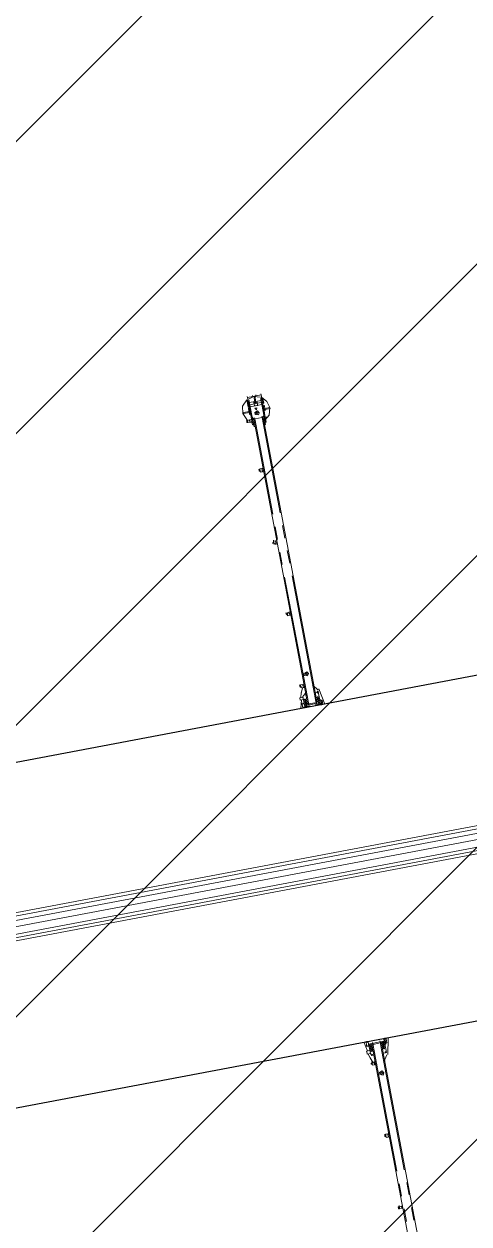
# Model space of a CAD drawing. Extents: x 407440 to 411585, y 6041728 to 6045069.
# Drawn here: x 410547.3 to 410571.2, y 6044274.4 to 6044339.1 of the extents above; entities that cross this region are included whole.
import ezdxf

# ---------------------------------------------------------------- set-up
doc = ezdxf.new("R2010")
doc.units = 0
doc.header["$LTSCALE"] = 5
doc.linetypes.add('foc-TIELINE', pattern=[1.875, 1.25, -0.625])
for name, color, linetype in [('P-BUFFER-PURPLE', 187, 'foc-TIELINE'), ('P-PROPOSED-EXISTING-H', 59, 'Continuous'), ('T-TIE', 201, 'foc-TIELINE')]:
    doc.layers.add(name, color=color, linetype=linetype)

# ---------------------------------------------------------------- blocks, each defined once
blk = doc.blocks.new('P-RIG-877')
at = {"layer": 'T-TIE', "linetype": 'ByBlock', "lineweight": 25}
blk.add_lwpolyline([(1.734, 8.496), (1.929, 8.496), (1.94, 28.3), (-1.722, 28.3), (-1.722, 8.496), (0.873, 8.496)], dxfattribs=at)
at = {"layer": 'T-TIE', "linetype": 'ByBlock', "lineweight": 5}
for points in [[(-0.126, 28.208), (-0.138, 4.914)], [(-0.092, 28.208), (-0.103, 4.914)], [(-0.046, 28.208), (-0.057, 4.914)], [(0.103, 28.208), (0.092, 4.914)], [(0.138, 28.208), (0.126, 4.914)], [(0.172, 28.208), (0.161, 4.914)], [(0.023, 27.726), (0.011, 4.914)], [(-5.12, 15.924), (-5.132, 15.924)], [(-5.074, 15.981), (-5.074, 15.97)], [(-4.994, 15.981), (-4.994, 15.97)], [(-4.96, 15.981), (-4.971, 15.981)], [(-3.835, 15.947), (-4.879, 15.947), (-4.891, 15.947)], [(-3.697, 15.947), (-3.559, 15.947)], [(-3.421, 15.947), (-3.283, 15.947)], [(-3.146, 15.947), (-2.101, 15.947)], [(-1.848, 15.947), (-1.745, 15.947), (-1.757, 15.947)], [(-1.768, 16.004), (-1.78, 16.004)], [(2.067, 15.947), (1.963, 15.947), (1.952, 15.947)], [(1.986, 16.004), (1.975, 16.004)], [(3.364, 15.947), (2.319, 15.947)], [(3.639, 15.947), (3.502, 15.947)], [(3.915, 15.947), (3.777, 15.947)], [(-5.12, 15.889), (-5.132, 15.889)], [(-5.12, 15.832), (-5.132, 15.832)], [(-5.074, 15.843), (-5.074, 15.832)], [(-4.994, 15.843), (-4.994, 15.832)], [(-4.96, 15.832), (-4.971, 15.832)], [(-3.835, 15.866), (-4.879, 15.866), (-4.891, 15.866)], [(-3.697, 15.866), (-3.559, 15.866)], [(-3.421, 15.866), (-3.283, 15.866)], [(-3.146, 15.866), (-2.101, 15.866)], [(-1.848, 15.866), (-1.745, 15.866), (-1.757, 15.866)], [(2.067, 15.866), (1.963, 15.866), (1.952, 15.866)], [(3.364, 15.866), (2.319, 15.866)], [(3.639, 15.866), (3.502, 15.866)], [(3.915, 15.866), (3.777, 15.866)]]:
    blk.add_lwpolyline(points, dxfattribs=at)
at = {"layer": 'T-TIE', "linetype": 'ByBlock', "lineweight": 18}
for points in [[(-4.845, 15.97), (-4.891, 16.027), (-4.971, 16.05), (-5.04, 16.027), (-5.097, 15.981)], [(-4.96, 15.981), (-4.948, 15.981), (-4.948, 15.993), (-4.96, 15.993), (-4.96, 16.05), (-4.971, 16.05), (-4.971, 15.993)], [(-1.722, 16.039), (-1.894, 16.004)], [(1.94, 16.039), (2.112, 16.004)], [(-5.12, 15.924), (-5.132, 15.924)], [(-4.96, 15.981), (-5.12, 15.981), (-4.96, 15.981)], [(-5.12, 15.981), (-5.12, 15.924), (-5.12, 15.981)], [(-5.097, 15.97), (-5.12, 15.901), (-5.097, 15.832)], [(-5.12, 15.889), (-5.12, 15.924), (-5.12, 15.889)], [(-5.086, 15.993), (-5.074, 15.993), (-5.074, 15.981), (-5.063, 15.981)], [(-4.891, 15.958), (-4.879, 15.958), (-4.902, 15.97), (-5.017, 15.97), (-5.017, 15.843), (-5.074, 15.843), (-5.086, 15.843), (-5.086, 15.832), (-5.074, 15.832)], [(-5.029, 15.993), (-5.074, 15.993), (-5.029, 15.993)], [(-5.063, 15.843), (-5.063, 15.901), (-5.074, 15.901), (-5.063, 15.901), (-5.052, 15.901), (-5.052, 15.889), (-5.052, 15.912), (-5.052, 15.924), (-5.04, 15.924), (-5.04, 15.912), (-5.04, 15.924), (-5.04, 15.97)], [(-5.04, 15.843), (-5.04, 15.889), (-5.04, 15.901), (-5.052, 15.901), (-5.063, 15.901), (-5.063, 15.912), (-5.063, 15.97)], [(-5.04, 15.912), (-5.052, 15.912), (-5.063, 15.912), (-5.063, 15.901)], [(-5.052, 15.924), (-5.052, 15.912), (-5.052, 15.901)], [(-5.04, 15.901), (-5.04, 15.889), (-5.052, 15.889), (-5.04, 15.889), (-5.017, 15.889)], [(-5.029, 15.981), (-5.029, 15.993), (-5.04, 15.993)], [(-4.983, 15.981), (-4.994, 15.981), (-5.04, 15.981)], [(-5.017, 15.878), (-5.017, 15.901), (-5.017, 15.924), (-5.04, 15.924), (-5.04, 15.889)], [(-5.006, 15.993), (-4.994, 15.993), (-4.994, 15.981), (-4.822, 15.981), (-4.822, 15.97), (-4.891, 15.97)], [(-4.948, 15.993), (-4.994, 15.993), (-4.948, 15.993)], [(-4.994, 15.912), (-4.994, 15.889)], [(-4.925, 15.981), (-4.96, 15.981), (-4.925, 15.981)], [(-4.914, 15.981), (-4.925, 15.981), (-4.948, 15.981), (-4.937, 15.981)], [(-4.925, 15.981), (-4.937, 15.981), (-4.925, 15.981)], [(-4.868, 15.993), (-4.879, 15.993)], [(-4.879, 15.981), (-4.856, 15.981)], [(-4.879, 15.958), (-4.879, 15.947), (-4.879, 15.866), (-4.879, 15.855), (-4.879, 15.866), (-4.879, 15.947), (-4.879, 15.958), (-2.101, 15.958), (-2.101, 15.947), (-1.848, 15.947), (-1.848, 15.958), (-1.757, 15.958), (-1.745, 15.947)], [(-4.868, 15.981), (-4.868, 15.993), (-4.868, 15.981)], [(-4.856, 15.958), (-4.856, 15.97), (-4.799, 15.97), (-4.799, 15.958)], [(-1.745, 15.958), (-1.745, 15.947), (-1.745, 15.855), (-1.745, 15.866), (-1.757, 15.855), (-1.848, 15.855), (-1.848, 15.866), (-2.101, 15.866), (-1.848, 15.866), (-1.86, 15.866), (-1.871, 15.866), (-1.86, 15.866)], [(-2.101, 15.958), (-1.848, 15.958)], [(-1.963, 15.958), (-1.952, 15.958), (-1.963, 15.958), (-1.975, 15.958)], [(-1.883, 15.993), (-1.952, 15.947)], [(-1.86, 15.981), (-1.86, 15.958), (-1.871, 15.958)], [(-1.78, 16.004), (-1.768, 16.004), (-1.768, 16.016), (-1.722, 16.016), (-1.722, 16.004), (-1.722, 15.993), (-1.734, 15.993), (-1.848, 15.993)], [(-1.745, 15.981), (-1.814, 15.981), (-1.814, 15.97), (-1.745, 15.97)], [(-1.734, 16.004), (-1.722, 16.004), (-1.768, 16.004), (-1.768, 15.993), (-1.768, 16.004), (-1.768, 15.993), (-1.78, 15.993)], [(-1.734, 15.935), (-1.734, 15.993), (-1.722, 15.993), (-1.768, 15.993), (-1.768, 16.004)], [(-1.757, 15.866), (-1.757, 15.935)], [(-1.734, 15.97), (-1.745, 15.97), (-1.745, 15.981), (-1.734, 15.981)], [(1.986, 15.993), (1.975, 15.993), (1.986, 15.993), (1.998, 15.993), (1.998, 16.004), (1.986, 16.004), (1.986, 15.993), (1.986, 16.004), (1.986, 16.016), (1.94, 16.016), (1.94, 16.004), (1.94, 15.993), (1.929, 15.993)], [(1.929, 16.004), (1.94, 16.004), (1.986, 16.004), (1.986, 15.993), (1.94, 15.993), (1.963, 15.993), (1.963, 15.935)], [(2.067, 15.993), (1.963, 15.993)], [(1.963, 15.97), (1.975, 15.97), (1.975, 15.981), (1.963, 15.981)], [(1.975, 15.958), (1.963, 15.958), (1.963, 15.947), (1.963, 15.855)], [(5.097, 15.958), (5.097, 15.947), (5.097, 15.866), (5.097, 15.855), (5.097, 15.866), (5.097, 15.947), (5.097, 15.958), (2.319, 15.958), (2.319, 15.947), (2.067, 15.947), (2.067, 15.958), (1.975, 15.958), (1.963, 15.947)], [(1.975, 15.981), (2.044, 15.981), (2.044, 15.97), (1.975, 15.97)], [(1.975, 15.935), (1.975, 15.866)], [(2.078, 15.981), (2.089, 15.981), (2.089, 15.993), (2.067, 15.993), (2.089, 15.981), (2.089, 15.958), (2.078, 15.958)], [(2.319, 15.958), (2.067, 15.958)], [(2.181, 15.947), (2.112, 15.993)], [(-5.12, 15.889), (-5.12, 15.832), (-5.12, 15.889)], [(-5.12, 15.832), (-4.96, 15.832), (-5.12, 15.832)], [(-4.868, 15.809), (-4.879, 15.809), (-4.879, 15.82), (-4.879, 15.809), (-4.879, 15.786), (-4.96, 15.752), (-5.04, 15.763), (-5.097, 15.82)], [(-5.086, 15.832), (-5.086, 15.82), (-5.017, 15.82), (-5.017, 15.832)], [(-5.063, 15.832), (-5.074, 15.832), (-4.983, 15.832), (-4.994, 15.832), (-4.822, 15.832), (-4.822, 15.843), (-4.891, 15.843)], [(-5.052, 15.889), (-5.063, 15.889)], [(-5.052, 15.832), (-5.04, 15.832), (-5.052, 15.832), (-5.052, 15.82), (-5.063, 15.82), (-5.04, 15.82), (-5.063, 15.82), (-5.052, 15.82), (-5.063, 15.82)], [(-4.983, 15.832), (-4.994, 15.832), (-5.04, 15.832), (-5.006, 15.832), (-5.006, 15.82), (-4.937, 15.82), (-4.937, 15.832), (-4.948, 15.832), (-4.96, 15.832)], [(-5.029, 15.843), (-5.017, 15.843), (-5.017, 15.832), (-4.994, 15.832)], [(-4.891, 15.855), (-4.879, 15.855), (-4.902, 15.843), (-5.017, 15.843)], [(-4.96, 15.82), (-4.96, 15.763), (-4.971, 15.763), (-4.971, 15.82), (-4.983, 15.82)], [(-4.925, 15.832), (-4.96, 15.832), (-4.925, 15.832)], [(-4.914, 15.832), (-4.948, 15.832)], [(-4.925, 15.832), (-4.937, 15.832), (-4.925, 15.832)], [(-4.879, 15.832), (-4.891, 15.832)], [(-2.101, 15.866), (-2.101, 15.855), (-4.879, 15.855)], [(-4.856, 15.786), (-4.856, 15.809), (-4.879, 15.809), (-4.879, 15.797), (-4.879, 15.809)], [(-4.868, 15.775), (-4.879, 15.775), (-4.868, 15.775), (-4.856, 15.775), (-4.868, 15.775), (-4.856, 15.775), (-4.856, 15.786), (-4.868, 15.786), (-4.856, 15.786), (-4.879, 15.786), (-4.856, 15.786), (-4.879, 15.786)], [(-4.868, 15.775), (-4.868, 15.786), (-4.868, 15.775)], [(-4.856, 15.855), (-4.856, 15.843), (-4.799, 15.843), (-4.799, 15.855)], [(-4.856, 15.809), (-4.845, 15.832)], [(-4.305, 15.855), (-4.305, 15.843), (-4.34, 15.843), (-4.34, 15.855)], [(-4.317, 15.843), (-4.328, 15.843), (-4.34, 15.843)], [(-4.305, 15.82), (-4.34, 15.82), (-4.305, 15.82)], [(-4.328, 15.809), (-4.34, 15.809)], [(-4.305, 15.855), (-4.305, 15.843), (-4.305, 15.855)], [(-3.548, 15.82), (-3.548, 15.843), (-3.513, 15.843), (-3.525, 15.82), (-3.536, 15.82), (-3.548, 15.82), (-3.559, 15.82)], [(-3.548, 15.855), (-3.548, 15.843), (-3.513, 15.843), (-3.513, 15.855), (-3.513, 15.843), (-3.513, 15.855)], [(-3.525, 15.843), (-3.536, 15.843), (-3.548, 15.843)], [(-3.513, 15.82), (-3.548, 15.82), (-3.513, 15.82)], [(-3.536, 15.82), (-3.513, 15.82)], [(-2.732, 15.855), (-2.732, 15.843), (-2.767, 15.843), (-2.767, 15.855)], [(-2.744, 15.843), (-2.755, 15.843), (-2.767, 15.843), (-2.755, 15.82), (-2.755, 15.809), (-2.744, 15.809), (-2.744, 15.82), (-2.755, 15.82)], [(-2.767, 15.843), (-2.732, 15.843), (-2.732, 15.82), (-2.744, 15.82), (-2.767, 15.82)], [(-2.732, 15.82), (-2.767, 15.82), (-2.732, 15.82)], [(-2.755, 15.809), (-2.767, 15.809)], [(-2.732, 15.855), (-2.732, 15.843), (-2.732, 15.855)], [(-1.848, 15.855), (-2.101, 15.855), (-2.112, 15.855)], [(-1.975, 15.866), (-1.986, 15.866)], [(-1.963, 15.843), (-1.952, 15.843), (-1.963, 15.843), (-1.975, 15.843), (-1.94, 15.843), (-1.94, 15.82), (-1.975, 15.82), (-1.94, 15.82), (-1.975, 15.82), (-1.975, 15.843), (-1.975, 15.855)], [(-1.94, 15.855), (-1.94, 15.843), (-1.94, 15.855), (-1.94, 15.843), (-1.975, 15.843)], [(-1.963, 15.82), (-1.963, 15.809), (-1.952, 15.809), (-1.963, 15.809), (-1.975, 15.809)], [(-1.952, 15.809), (-1.952, 15.82), (-1.952, 15.809), (-1.963, 15.809), (-1.963, 15.82), (-1.952, 15.82)], [(-1.94, 15.866), (-1.952, 15.866)], [(-1.94, 15.832), (-1.883, 15.809)], [(-1.917, 15.866), (-1.929, 15.866)], [(-1.894, 15.809), (-1.837, 15.797)], [(-1.768, 15.82), (-1.722, 15.82), (-1.848, 15.82), (-1.86, 15.832), (-1.86, 15.855), (-1.871, 15.855), (-1.883, 15.855)], [(-1.871, 15.855), (-1.86, 15.855), (-1.871, 15.855), (-1.871, 15.843), (-1.86, 15.843)], [(-1.814, 15.82), (-1.814, 15.786), (-1.837, 15.786), (-1.837, 15.82)], [(-1.745, 15.832), (-1.814, 15.832), (-1.814, 15.843), (-1.745, 15.843)], [(-1.814, 15.797), (-1.722, 15.775)], [(-1.78, 15.797), (-1.768, 15.797), (-1.768, 15.82), (-1.78, 15.82)], [(-1.768, 15.809), (-1.78, 15.809)], [(-1.734, 15.832), (-1.745, 15.832), (-1.745, 15.843), (-1.734, 15.843)], [(-1.734, 15.878), (-1.734, 15.82), (-1.722, 15.82), (-1.722, 15.797), (-1.734, 15.797)], [(-1.722, 15.809), (-1.734, 15.809)], [(1.929, 15.82), (1.94, 15.82), (1.94, 15.797), (1.929, 15.797)], [(1.94, 15.809), (1.929, 15.809)], [(2.032, 15.82), (2.032, 15.786), (2.055, 15.786), (2.067, 15.786), (2.067, 15.82), (1.94, 15.82), (1.986, 15.82)], [(2.032, 15.797), (1.94, 15.775)], [(1.963, 15.82), (1.963, 15.878)], [(1.975, 15.855), (1.963, 15.855), (1.963, 15.866), (1.975, 15.855), (2.067, 15.855), (2.067, 15.866)], [(1.963, 15.832), (1.975, 15.832), (1.975, 15.843), (1.963, 15.843)], [(1.975, 15.832), (2.044, 15.832), (2.044, 15.843), (1.975, 15.843)], [(1.975, 15.797), (1.986, 15.797), (1.986, 15.82), (1.975, 15.82)], [(1.986, 15.809), (1.975, 15.809)], [(2.089, 15.866), (2.078, 15.866), (2.067, 15.866), (2.055, 15.866)], [(2.067, 15.855), (2.319, 15.855), (2.308, 15.855)], [(2.067, 15.82), (2.089, 15.832), (2.089, 15.855)], [(2.17, 15.832), (2.112, 15.809), (2.067, 15.797)], [(2.078, 15.843), (2.089, 15.843), (2.089, 15.855), (2.078, 15.855), (2.089, 15.855), (2.078, 15.855)], [(2.147, 15.866), (2.135, 15.866)], [(2.17, 15.866), (2.158, 15.866)], [(2.181, 15.843), (2.17, 15.843), (2.17, 15.832), (2.17, 15.843), (2.17, 15.855), (2.17, 15.843), (2.158, 15.843)], [(2.17, 15.82), (2.17, 15.843), (2.193, 15.843), (2.193, 15.82), (2.17, 15.82), (2.193, 15.82), (2.17, 15.82), (2.158, 15.82)], [(2.17, 15.855), (2.17, 15.843), (2.193, 15.843), (2.193, 15.855)], [(2.193, 15.866), (2.181, 15.866)], [(2.319, 15.866), (2.319, 15.855), (5.097, 15.855)], [(2.974, 15.843), (2.962, 15.843), (2.951, 15.843), (2.951, 15.832), (2.951, 15.843), (2.985, 15.843), (2.985, 15.855)], [(2.951, 15.855), (2.951, 15.843), (2.951, 15.855)], [(2.951, 15.843), (2.951, 15.855)], [(2.951, 15.82), (2.962, 15.82), (2.985, 15.82), (2.985, 15.843), (2.951, 15.843), (2.951, 15.82), (2.962, 15.82), (2.962, 15.809)], [(2.951, 15.809), (2.962, 15.809), (2.974, 15.809), (2.974, 15.82)], [(2.951, 15.82), (2.985, 15.82), (2.951, 15.82)], [(3.731, 15.82), (3.743, 15.82), (3.743, 15.809), (3.754, 15.809), (3.754, 15.82), (3.743, 15.82), (3.743, 15.809), (3.766, 15.809), (3.766, 15.82), (3.754, 15.82), (3.766, 15.82), (3.766, 15.843), (3.743, 15.843), (3.743, 15.82), (3.754, 15.82), (3.766, 15.82)], [(3.754, 15.843), (3.743, 15.843), (3.743, 15.832), (3.743, 15.843), (3.743, 15.855)], [(3.766, 15.855), (3.766, 15.843), (3.743, 15.843), (3.743, 15.855), (3.743, 15.843)], [(3.743, 15.82), (3.766, 15.82), (3.743, 15.82)], [(3.766, 15.809), (3.754, 15.809)]]:
    blk.add_lwpolyline(points, dxfattribs=at)
for points in [[(-5.132, 15.981), (-5.12, 15.981)], [(-5.074, 15.901), (-5.109, 15.901), (-5.109, 15.912), (-5.074, 15.912)], [(-5.074, 15.97), (-5.017, 15.97), (-5.017, 15.981), (-4.994, 15.981), (-4.983, 15.981), (-5.074, 15.981), (-5.086, 15.981), (-5.086, 15.97)], [(-5.063, 15.912), (-5.052, 15.912), (-5.063, 15.912), (-5.074, 15.912)], [(-5.052, 15.981), (-5.04, 15.981)], [(-5.04, 15.912), (-5.052, 15.912), (-5.052, 15.901), (-5.04, 15.901)], [(-4.971, 15.901), (-4.994, 15.912), (-4.994, 15.889)], [(-4.937, 15.924), (-4.96, 15.912), (-4.948, 15.878), (-4.925, 15.878), (-4.914, 15.912)], [(-4.937, 15.912), (-4.948, 15.901), (-4.937, 15.889), (-4.925, 15.901)], [(-2.078, 15.924), (-2.101, 15.912), (-2.089, 15.878), (-2.067, 15.878), (-2.055, 15.912)], [(-2.078, 15.912), (-2.089, 15.901), (-2.078, 15.889), (-2.067, 15.901)], [(-1.86, 15.981), (-1.871, 15.981), (-1.871, 15.993), (-1.848, 15.993)], [(-1.78, 16.004), (-1.768, 16.004)], [(-1.78, 15.993), (-1.768, 15.993)], [(1.975, 16.004), (1.986, 16.004)], [(2.17, 15.958), (2.181, 15.958)], [(2.296, 15.924), (2.273, 15.912), (2.285, 15.878), (2.308, 15.878), (2.319, 15.912)], [(2.296, 15.912), (2.285, 15.901), (2.296, 15.889), (2.308, 15.901)], [(-5.132, 15.832), (-5.12, 15.832)], [(-5.074, 15.82), (-5.063, 15.82)], [(-5.052, 15.82), (-5.04, 15.82)], [(-4.994, 15.82), (-4.983, 15.82)], [(-4.983, 15.82), (-4.971, 15.82), (-4.983, 15.82), (-4.948, 15.82)], [(-4.96, 15.82), (-4.948, 15.82)], [(-4.856, 15.832), (-4.879, 15.832), (-4.879, 15.809), (-4.856, 15.809)], [(-4.868, 15.832), (-4.856, 15.832)], [(-4.305, 15.82), (-4.305, 15.843), (-4.34, 15.843), (-4.34, 15.82)], [(-4.317, 15.809), (-4.317, 15.82), (-4.317, 15.809), (-4.328, 15.809)], [(-4.328, 15.82), (-4.317, 15.82), (-4.317, 15.809), (-4.328, 15.809)], [(-4.305, 15.832), (-4.305, 15.843)], [(-3.525, 15.809), (-3.536, 15.809), (-3.536, 15.82), (-3.536, 15.809), (-3.525, 15.809), (-3.525, 15.82)], [(-3.513, 15.832), (-3.513, 15.843)], [(-2.744, 15.809), (-2.744, 15.82), (-2.744, 15.809), (-2.755, 15.809)], [(-2.732, 15.832), (-2.732, 15.843)], [(-1.94, 15.832), (-1.94, 15.843)], [(-1.86, 15.866), (-1.848, 15.866), (-1.86, 15.866), (-1.871, 15.866)], [(-1.871, 15.855), (-1.86, 15.855)], [(-1.768, 15.797), (-1.722, 15.797)], [(1.986, 15.797), (1.94, 15.797)], [(2.055, 15.866), (2.067, 15.866), (2.078, 15.866), (2.067, 15.866)], [(2.067, 15.866), (2.319, 15.866)], [(2.078, 15.855), (2.089, 15.855)], [(2.17, 15.809), (2.181, 15.809), (2.181, 15.82), (2.181, 15.809), (2.17, 15.809), (2.17, 15.82)], [(2.962, 15.809), (2.962, 15.82), (2.962, 15.809), (2.974, 15.809)]]:
    blk.add_lwpolyline(points, close=True, dxfattribs=at)
at = {"layer": 'T-TIE', "linetype": 'ByBlock', "lineweight": 5}
blk.add_lwpolyline([(-5.132, 15.981), (-5.12, 15.981)], close=True, dxfattribs=at)

msp = doc.modelspace()

# ---------------------------------------------------------------- hatches: boundary and pattern name
at = {"layer": 'P-PROPOSED-EXISTING-H'}
h = msp.add_hatch(dxfattribs=at)
h.set_pattern_fill('ANSI31', color=256, scale=3.498392, style=0)
h.set_pattern_definition([(45, (-102.852, 2739.382), (-7.854113246, 7.854113246), [])])
edge = h.paths.add_edge_path()
edge.add_line((410849.565, 6043843.767), (410381.581, 6043755.258))
edge.add_line((410381.581, 6043755.258), (409934.712, 6043670.743))
edge.add_line((409934.712, 6043670.743), (409814.106, 6044308.44))
edge.add_line((409814.106, 6044308.44), (410263.945, 6044377.375))
edge.add_line((410263.945, 6044377.375), (410794.85, 6044458.734))
edge.add_line((410794.85, 6044458.734), (411169.273, 6044565.411))
edge.add_line((411169.273, 6044565.411), (411290.002, 6043927.065))
edge.add_line((411290.002, 6043927.065), (411039.067, 6043879.607))
edge.add_arc((410922.403, 6043977.554), 152.33, 241.43508, 319.98432, ccw=False)

# ---------------------------------------------------------------- linework, layer by layer
at = {"layer": 'P-BUFFER-PURPLE'}
msp.add_circle((410670.316, 6044396.422, -0.107), 250.434, dxfattribs=at)

# ---------------------------------------------------------------- block references
at = {"layer": 'T-TIE', "linetype": 'ByBlock', "xscale": 4.999999999955019, "yscale": 4.999999999955019, "zscale": 4.999999999955019, "rotation": 280.7096999997605}
msp.add_blockref('P-RIG-877', (410486.28, 6044279.077), dxfattribs=at)

doc.saveas('drawing.dxf')
